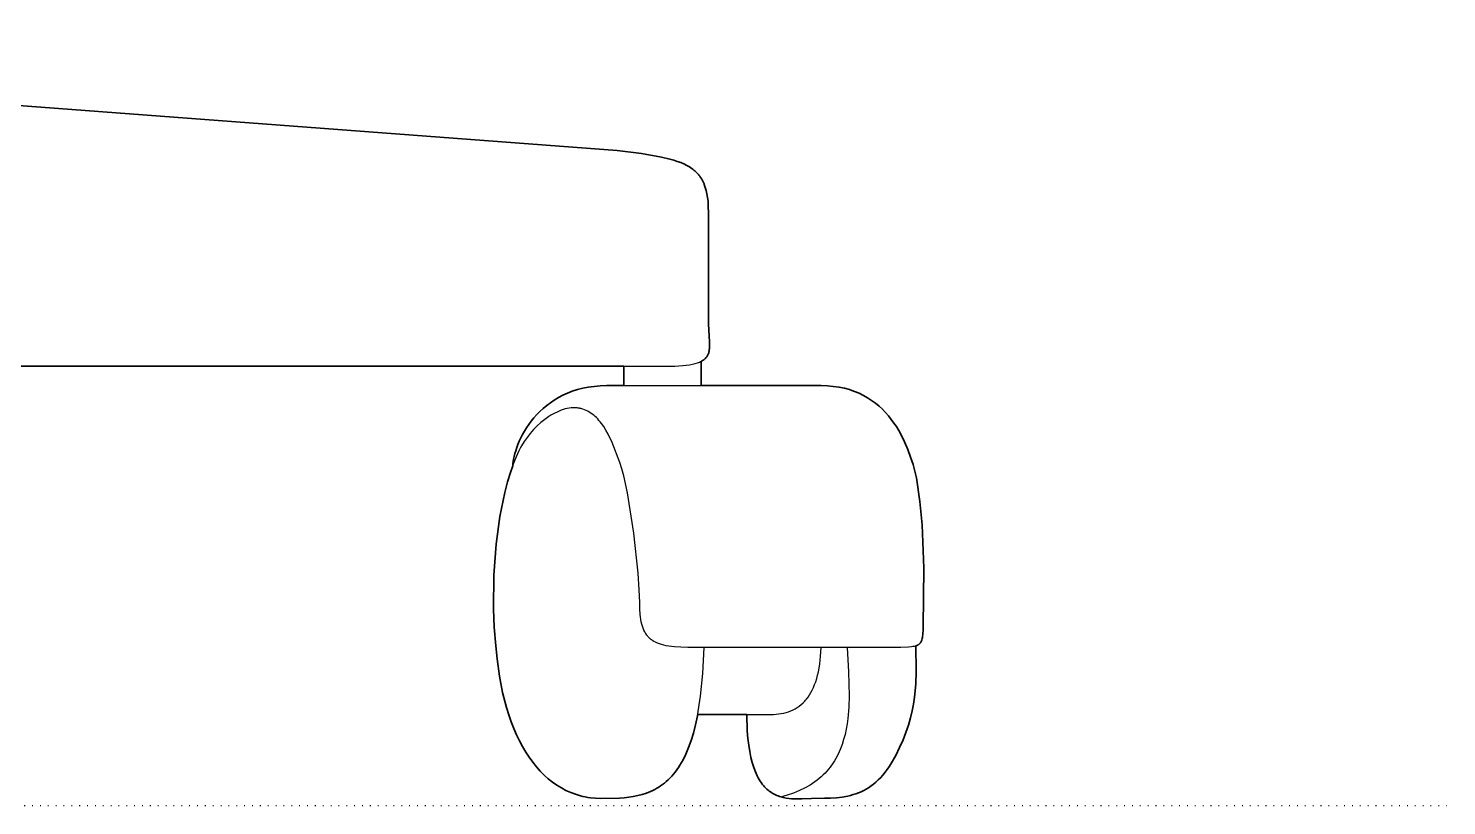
# Model space of a CAD drawing. Header units: millimetres. Extents: x 0 to 1842, y -1115 to 1018.
# Drawn here: x 615.5 to 814, y 0 to 108.7 of the extents above; entities that cross this region are included whole.
import ezdxf

# ---------------------------------------------------------------- set-up
doc = ezdxf.new("R2010")
doc.units = ezdxf.units.MM
doc.linetypes.add('Dots', pattern=[1, 0, -1])
doc.layers.add('Blocks', color=7, linetype='Continuous')
for name, color, linetype, lineweight, true_color in [('Blocks$Inner', 7, 'Continuous', 25, 0x007f00), ('Blocks$Outline', 7, 'Continuous', 35, 0xff3f3f), ('Groud', 7, 'Dots', 25, 0x243775)]:
    doc.layers.add(name, color=color, linetype=linetype, lineweight=lineweight, true_color=true_color)

# ---------------------------------------------------------------- blocks, each defined once
blk = doc.blocks.new('Oxford High Office Chair Front')
at = {"layer": 'Blocks$Inner'}
for p, q in [((709.67, 62.16), (709.67, 58.76)), ((709.18, 12.76), (719.39, 12.76))]:
    blk.add_line(p, q, dxfattribs=at)
for points in [[(597.96, 61.48), (704.62, 61.48), (705.96, 61.5), (707.1, 61.57), (707.59, 61.63), (708.04, 61.69), (708.45, 61.76), (708.82, 61.85), (709.15, 61.95), (709.3, 62), (709.45, 62.06), (709.58, 62.12), (709.71, 62.18), (709.82, 62.25), (709.93, 62.32), (710.03, 62.39), (710.13, 62.46), (710.22, 62.54), (710.3, 62.62), (710.31, 62.64), (710.32, 62.64), (710.32, 62.64), (710.32, 62.65), (710.32, 62.65), (710.33, 62.65), (710.33, 62.65), (710.33, 62.66), (710.37, 62.7), (710.4, 62.74), (710.44, 62.79), (710.5, 62.87), (710.55, 62.97), (710.6, 63.06), (710.65, 63.16), (710.69, 63.26), (710.72, 63.36), (710.75, 63.47), (710.77, 63.57), (710.8, 63.69), (710.81, 63.8), (710.83, 63.92), (710.84, 64.04), (710.85, 64.29), (710.84, 64.82), (710.71, 67.42), (710.71, 82.76), (710.67, 83.99), (710.63, 84.55), (710.57, 85.08), (710.48, 85.58), (710.38, 86.05), (710.25, 86.49), (710.11, 86.9), (710.07, 87), (710.02, 87.1), (709.94, 87.29), (709.84, 87.47), (709.74, 87.65), (709.64, 87.82), (709.58, 87.9), (709.52, 87.98), (709.47, 88.06), (709.41, 88.14), (709.34, 88.22), (709.28, 88.3), (709.15, 88.45), (709.01, 88.59), (708.87, 88.73), (708.79, 88.8), (708.71, 88.86), (708.56, 88.99), (708.39, 89.11), (708.22, 89.23), (708.04, 89.35), (707.66, 89.57), (707.25, 89.77), (706.8, 89.96), (706.33, 90.13), (705.83, 90.3), (705.29, 90.45), (704.11, 90.73), (701.32, 91.22), (697.92, 91.67), (470.69, 108.74)], [(698.86, 58.76), (698.86, 61.48)], [(683.28, 47.54), (683.3, 47.83), (683.34, 48.15), (683.4, 48.49), (683.48, 48.86), (683.58, 49.25), (683.71, 49.66), (683.85, 50.09), (684.02, 50.53), (684.21, 50.98), (684.43, 51.44), (684.67, 51.91), (684.94, 52.38), (685.23, 52.85), (685.55, 53.32), (685.89, 53.79), (686.26, 54.25), (686.67, 54.7), (687.09, 55.14), (687.55, 55.57), (688.04, 55.98), (688.56, 56.37), (689.11, 56.75), (689.69, 57.09), (690.3, 57.42), (690.95, 57.71), (691.63, 57.97), (692.34, 58.2), (693.09, 58.4), (693.87, 58.55), (694.69, 58.66), (695.54, 58.73), (696.43, 58.76), (726.48, 58.76), (727.34, 58.73), (728.17, 58.66), (728.96, 58.55), (729.72, 58.39), (730.44, 58.2), (730.78, 58.08), (731.12, 57.96), (731.78, 57.69), (732.4, 57.39), (732.98, 57.06), (733.54, 56.7), (734.07, 56.31), (734.57, 55.89), (735.04, 55.46), (735.48, 55), (735.9, 54.53), (736.29, 54.04), (736.66, 53.53), (737, 53.02), (737.33, 52.5), (737.62, 51.97), (738.16, 50.89), (738.62, 49.82), (739, 48.76), (739.33, 47.74), (739.81, 45.86), (740.28, 42.53), (740.59, 39.27), (740.84, 33.24), (740.74, 25.07), (740.74, 24.55), (740.72, 24.1), (740.7, 23.89), (740.68, 23.7), (740.66, 23.52), (740.62, 23.36), (740.58, 23.21), (740.57, 23.18), (740.56, 23.14), (740.55, 23.11), (740.53, 23.08), (740.53, 23.07), (740.53, 23.07), (740.53, 23.07), (740.53, 23.07), (740.53, 23.07), (740.53, 23.06), (740.53, 23.06), (740.53, 23.06), (740.52, 23.06), (740.52, 23.05), (740.52, 23.05), (740.52, 23.05), (740.52, 23.05), (740.52, 23.05), (740.52, 23.04), (740.52, 23.04), (740.52, 23.04), (740.52, 23.04), (740.52, 23.03), (740.51, 23.03), (740.51, 23.03), (740.51, 23.03), (740.51, 23.03), (740.51, 23.02), (740.51, 23.02), (740.51, 23.02), (740.51, 23.02), (740.51, 23.01), (740.51, 23.01), (740.49, 22.98), (740.49, 22.98), (740.49, 22.98), (740.49, 22.97), (740.49, 22.97), (740.49, 22.97), (740.48, 22.97), (740.48, 22.96), (740.48, 22.96), (740.48, 22.96), (740.48, 22.96), (740.48, 22.95), (740.44, 22.89), (740.41, 22.84), (740.37, 22.79), (740.35, 22.76), (740.35, 22.76), (740.35, 22.76), (740.35, 22.75), (740.35, 22.75), (740.34, 22.75), (740.34, 22.75), (740.34, 22.74), (740.34, 22.74), (740.34, 22.74), (740.34, 22.74), (740.33, 22.74), (740.29, 22.69), (740.27, 22.67), (740.25, 22.64), (740.2, 22.6), (740.15, 22.56), (740.1, 22.52), (740.05, 22.49), (740.04, 22.49), (740.04, 22.49), (740.04, 22.49), (740.04, 22.48), (740.03, 22.48), (740.03, 22.48), (740.03, 22.48), (740.02, 22.47), (739.99, 22.46), (739.98, 22.45), (739.98, 22.45), (739.98, 22.45), (739.98, 22.45), (739.98, 22.45), (739.97, 22.45), (739.97, 22.45), (739.97, 22.45), (739.97, 22.45), (739.96, 22.44), (739.96, 22.44), (739.96, 22.44), (739.96, 22.44), (739.95, 22.44), (739.95, 22.44), (739.95, 22.43), (739.94, 22.43), (739.94, 22.43), (739.94, 22.43), (739.94, 22.43), (739.94, 22.43), (739.93, 22.43), (739.93, 22.43), (739.93, 22.43), (739.93, 22.43), (739.89, 22.41), (739.86, 22.4), (739.79, 22.37), (739.72, 22.34), (739.65, 22.32), (739.49, 22.28), (739.32, 22.25), (739.13, 22.22), (738.7, 22.17), (737.64, 22.14), (736.27, 22.13), (707.78, 22.13), (706.81, 22.15), (705.94, 22.2), (705.53, 22.25), (705.15, 22.3), (704.79, 22.36), (704.45, 22.43), (704.13, 22.52), (703.83, 22.62), (703.55, 22.73), (703.28, 22.85), (703.04, 22.98), (702.92, 23.05), (702.81, 23.13), (702.7, 23.21), (702.59, 23.29), (702.49, 23.37), (702.45, 23.42), (702.4, 23.46), (702.31, 23.56), (702.22, 23.65), (702.14, 23.75), (702.05, 23.86), (701.9, 24.07), (701.84, 24.19), (701.77, 24.31), (701.65, 24.55), (701.54, 24.82), (701.44, 25.1), (701.36, 25.4), (701.29, 25.71), (701.23, 26.04), (701.18, 26.39), (701.14, 26.76), (701.09, 27.55), (701.07, 28.42), (701.01, 30.2), (700.85, 32.53), (700.24, 38.12), (699.35, 43.76), (698.84, 46.14), (698.57, 47.14), (698.29, 47.99), (697.19, 50.79), (696.63, 51.98), (696.33, 52.52), (696.03, 53.02), (695.7, 53.48), (695.54, 53.7), (695.36, 53.9), (695.19, 54.1), (695.01, 54.28), (694.82, 54.46), (694.62, 54.62), (694.43, 54.78), (694.22, 54.92), (694.01, 55.05), (693.79, 55.17), (693.56, 55.28), (693.32, 55.38), (693.08, 55.47), (692.83, 55.54), (692.7, 55.57), (692.63, 55.59), (692.57, 55.6), (692.44, 55.62), (692.3, 55.64), (692.17, 55.65), (692.04, 55.66), (691.9, 55.66), (691.76, 55.66), (691.49, 55.65), (691.21, 55.61), (690.92, 55.56), (690.64, 55.5), (690.35, 55.41), (690.06, 55.31), (689.77, 55.2), (689.49, 55.07), (689.2, 54.93), (688.91, 54.78), (688.63, 54.61), (688.34, 54.43), (687.78, 54.03), (687.24, 53.6), (686.71, 53.13), (686.21, 52.62), (685.73, 52.08), (685.29, 51.52), (684.88, 50.94), (684.51, 50.34), (684.33, 50.02), (684.15, 49.66), (683.76, 48.8), (683.37, 47.78), (682.97, 46.61), (682.57, 45.28), (682.19, 43.81), (681.5, 40.46), (680.96, 36.59), (680.63, 32.25), (680.59, 27.48), (680.7, 24.96), (680.91, 22.34), (681.11, 20.54), (681.43, 18.12), (681.87, 15.84), (682.41, 13.71), (682.72, 12.7), (683.06, 11.74), (683.42, 10.81), (683.81, 9.92), (684.22, 9.07), (684.66, 8.26), (685.11, 7.5), (685.59, 6.77), (686.08, 6.08), (686.6, 5.44), (687.14, 4.84), (687.7, 4.28), (688.27, 3.76), (688.87, 3.29), (689.47, 2.86), (690.1, 2.47), (690.74, 2.13), (691.4, 1.83), (692.07, 1.58), (692.76, 1.37), (693.1, 1.28), (693.45, 1.21), (693.81, 1.15), (694.17, 1.09), (694.89, 1.02), (695.62, 1), (698.25, 1.06), (698.9, 1.11), (699.54, 1.19), (700.17, 1.28), (700.79, 1.41), (701.4, 1.57), (702, 1.76), (702.59, 1.99), (702.88, 2.12), (703.16, 2.26), (703.44, 2.42), (703.72, 2.58), (703.99, 2.76), (704.26, 2.95), (704.53, 3.15), (704.79, 3.37), (705.05, 3.6), (705.3, 3.85), (705.54, 4.11), (705.79, 4.39), (706.02, 4.68), (706.26, 4.99), (706.48, 5.32), (706.7, 5.66), (707.13, 6.41), (707.53, 7.22), (707.91, 8.11), (708.26, 9.09), (708.58, 10.15), (708.88, 11.3), (709.15, 12.54), (709.59, 15.32), (709.91, 18.5), (710.09, 22.13)], [(739.71, 22.34), (739.77, 18.81), (739.71, 17), (739.53, 15.16), (739.39, 14.21), (739.2, 13.25), (738.96, 12.27), (738.68, 11.27), (738.33, 10.25), (737.93, 9.2), (737.45, 8.13), (736.91, 7.03), (736.32, 5.99), (736.02, 5.51), (735.71, 5.07), (735.41, 4.66), (735.09, 4.27), (734.78, 3.91), (734.45, 3.59), (734.13, 3.28), (733.8, 3), (733.46, 2.75), (733.12, 2.51), (732.78, 2.3), (732.43, 2.11), (732.07, 1.94), (731.71, 1.79), (731.34, 1.65), (730.97, 1.54), (730.59, 1.43), (730.21, 1.34), (729.42, 1.2), (728.61, 1.11), (727.78, 1.05), (726.92, 1.02), (725.11, 1), (723.78, 0.96), (723.06, 0.95), (722.69, 0.96), (722.31, 0.97), (721.94, 1.01), (721.56, 1.06), (721.19, 1.13), (720.82, 1.23), (720.63, 1.29), (720.45, 1.35), (720.26, 1.42), (720.08, 1.5), (719.9, 1.59), (719.72, 1.69), (719.55, 1.8), (719.37, 1.91), (719.2, 2.04), (719.03, 2.17), (718.87, 2.32), (718.7, 2.47), (718.54, 2.64), (718.39, 2.82), (718.23, 3.01), (718.08, 3.22), (717.94, 3.43), (717.8, 3.66), (717.66, 3.9), (717.52, 4.16), (717.27, 4.72), (717.04, 5.33), (716.83, 6.01), (716.64, 6.75), (716.47, 7.57), (716.33, 8.45), (716.21, 9.41), (716.13, 10.44), (716.05, 12.76)], [(719.39, 12.76), (719.78, 12.76), (720.16, 12.79), (720.52, 12.83), (720.88, 12.88), (721.23, 12.95), (721.57, 13.04), (721.9, 13.14), (722.22, 13.26), (722.53, 13.4), (722.83, 13.55), (723.12, 13.73), (723.4, 13.92), (723.67, 14.13), (723.93, 14.36), (724.17, 14.61), (724.29, 14.74), (724.4, 14.88), (724.63, 15.17), (724.84, 15.48), (725.04, 15.81), (725.23, 16.16), (725.4, 16.53), (725.56, 16.93), (725.71, 17.34), (725.85, 17.78), (725.98, 18.24), (726.09, 18.73), (726.27, 19.77), (726.4, 20.9), (726.48, 22.13)], [(730.12, 22.13), (730.32, 18.72), (730.39, 15.38), (730.34, 13.76), (730.2, 12.19), (730.1, 11.43), (729.97, 10.68), (729.81, 9.95), (729.62, 9.23), (729.4, 8.54), (729.14, 7.86), (728.85, 7.21), (728.51, 6.58), (728.33, 6.27), (728.14, 5.97), (727.73, 5.39), (727.5, 5.1), (727.26, 4.83), (727.02, 4.56), (726.76, 4.3), (726.48, 4.04), (726.2, 3.8), (725.9, 3.56), (725.59, 3.32), (725.27, 3.1), (724.93, 2.88), (724.22, 2.47), (723.44, 2.1), (722.61, 1.75), (721.72, 1.45), (720.76, 1.18)]]:
    blk.add_lwpolyline(points, dxfattribs=at)
at = {"layer": 'Blocks$Outline'}
for points in [[(470.69, 108.74), (697.92, 91.67), (701.32, 91.22), (704.11, 90.73), (705.29, 90.45), (705.83, 90.3), (706.33, 90.13), (706.8, 89.96), (707.25, 89.77), (707.66, 89.57), (708.04, 89.35), (708.22, 89.23), (708.39, 89.11), (708.56, 88.99), (708.71, 88.86), (708.79, 88.8), (708.87, 88.73), (709.01, 88.59), (709.15, 88.45), (709.28, 88.3), (709.34, 88.22), (709.41, 88.14), (709.47, 88.06), (709.52, 87.98), (709.58, 87.9), (709.64, 87.82), (709.74, 87.65), (709.84, 87.47), (709.94, 87.29), (710.02, 87.1), (710.07, 87), (710.11, 86.9), (710.25, 86.49), (710.38, 86.05), (710.48, 85.58), (710.57, 85.08), (710.63, 84.55), (710.67, 83.99), (710.71, 82.76), (710.71, 67.42), (710.84, 64.82), (710.85, 64.29), (710.84, 64.04), (710.83, 63.92), (710.81, 63.8), (710.8, 63.69), (710.77, 63.57), (710.75, 63.47), (710.72, 63.36), (710.69, 63.26), (710.65, 63.16), (710.6, 63.06), (710.55, 62.97), (710.5, 62.87), (710.44, 62.79), (710.4, 62.74), (710.37, 62.7), (710.33, 62.66), (710.33, 62.65), (710.33, 62.65), (710.32, 62.65), (710.32, 62.65), (710.32, 62.64), (710.32, 62.64), (710.31, 62.64), (710.3, 62.62), (710.22, 62.54), (710.13, 62.46), (710.03, 62.39), (709.93, 62.32), (709.82, 62.25), (709.71, 62.18), (709.67, 62.16)], [(709.67, 62.16), (709.67, 58.76)], [(698.86, 61.48), (597.96, 61.48)], [(698.86, 58.76), (698.86, 61.48)], [(683.28, 47.54), (683.3, 47.83), (683.34, 48.15), (683.4, 48.49), (683.48, 48.86), (683.58, 49.25), (683.71, 49.66), (683.85, 50.09), (684.02, 50.53), (684.21, 50.98), (684.43, 51.44), (684.67, 51.91), (684.94, 52.38), (685.23, 52.85), (685.55, 53.32), (685.89, 53.79), (686.26, 54.25), (686.67, 54.7), (687.09, 55.14), (687.55, 55.57), (688.04, 55.98), (688.56, 56.37), (689.11, 56.75), (689.69, 57.09), (690.3, 57.42), (690.95, 57.71), (691.63, 57.97), (692.34, 58.2), (693.09, 58.4), (693.87, 58.55), (694.69, 58.66), (695.54, 58.73), (696.43, 58.76), (698.86, 58.76)], [(709.67, 58.76), (726.48, 58.76), (727.34, 58.73), (728.17, 58.66), (728.96, 58.55), (729.72, 58.39), (730.44, 58.2), (730.78, 58.08), (731.12, 57.96), (731.78, 57.69), (732.4, 57.39), (732.98, 57.06), (733.54, 56.7), (734.07, 56.31), (734.57, 55.89), (735.04, 55.46), (735.48, 55), (735.9, 54.53), (736.29, 54.04), (736.66, 53.53), (737, 53.02), (737.33, 52.5), (737.62, 51.97), (738.16, 50.89), (738.62, 49.82), (739, 48.76), (739.33, 47.74), (739.81, 45.86), (740.28, 42.53), (740.59, 39.27), (740.84, 33.24), (740.74, 25.07), (740.74, 24.55), (740.72, 24.1), (740.7, 23.89), (740.68, 23.7), (740.66, 23.52), (740.62, 23.36), (740.58, 23.21), (740.57, 23.18), (740.56, 23.14), (740.55, 23.11), (740.53, 23.08), (740.53, 23.07), (740.53, 23.07), (740.53, 23.07), (740.53, 23.07), (740.53, 23.07), (740.53, 23.06), (740.53, 23.06), (740.53, 23.06), (740.53, 23.06), (740.52, 23.06), (740.52, 23.05), (740.52, 23.05), (740.52, 23.05), (740.52, 23.05), (740.52, 23.05), (740.52, 23.04), (740.52, 23.04), (740.52, 23.04), (740.52, 23.04), (740.52, 23.04), (740.52, 23.03), (740.51, 23.03), (740.51, 23.03), (740.51, 23.03), (740.51, 23.03), (740.51, 23.02), (740.51, 23.02), (740.51, 23.02), (740.51, 23.02), (740.51, 23.02), (740.51, 23.01), (740.51, 23.01), (740.49, 22.98), (740.49, 22.98), (740.49, 22.98), (740.49, 22.98), (740.49, 22.97), (740.49, 22.97), (740.49, 22.97), (740.48, 22.97), (740.48, 22.97), (740.48, 22.96), (740.48, 22.96), (740.48, 22.96), (740.48, 22.96), (740.48, 22.96), (740.48, 22.96), (740.48, 22.95), (740.48, 22.95), (740.44, 22.89), (740.41, 22.84), (740.37, 22.79), (740.35, 22.76), (740.35, 22.76), (740.35, 22.76), (740.35, 22.76), (740.35, 22.75), (740.35, 22.75), (740.35, 22.75), (740.35, 22.75), (740.34, 22.75), (740.34, 22.75), (740.34, 22.75), (740.34, 22.74), (740.34, 22.74), (740.34, 22.74), (740.34, 22.74), (740.34, 22.74), (740.33, 22.74), (740.29, 22.69), (740.27, 22.67), (740.25, 22.64), (740.2, 22.6), (740.15, 22.56), (740.1, 22.52), (740.05, 22.49), (740.04, 22.49), (740.04, 22.49), (740.04, 22.49), (740.04, 22.49), (740.04, 22.48), (740.03, 22.48), (740.03, 22.48), (740.03, 22.48), (740.02, 22.47), (739.99, 22.46), (739.98, 22.45), (739.98, 22.45), (739.98, 22.45), (739.98, 22.45), (739.98, 22.45), (739.97, 22.45), (739.97, 22.45), (739.97, 22.45), (739.97, 22.45), (739.97, 22.45), (739.96, 22.44), (739.96, 22.44), (739.96, 22.44), (739.96, 22.44), (739.95, 22.44), (739.95, 22.44), (739.95, 22.43), (739.94, 22.43), (739.94, 22.43), (739.94, 22.43), (739.94, 22.43), (739.94, 22.43), (739.93, 22.43), (739.93, 22.43), (739.93, 22.43), (739.93, 22.43), (739.93, 22.43), (739.89, 22.41), (739.86, 22.4), (739.79, 22.37), (739.72, 22.34), (739.71, 22.34)], [(680.91, 22.34), (680.7, 24.96), (680.59, 27.48), (680.63, 32.25), (680.96, 36.59), (681.5, 40.46), (682.19, 43.81), (682.57, 45.28), (682.97, 46.61), (683.28, 47.54)], [(709.18, 12.76), (709.15, 12.54), (708.88, 11.3), (708.58, 10.15), (708.26, 9.09), (707.91, 8.11), (707.53, 7.22), (707.13, 6.41), (706.7, 5.66), (706.48, 5.32), (706.26, 4.99), (706.02, 4.68), (705.79, 4.39), (705.54, 4.11), (705.3, 3.85), (705.05, 3.6), (704.79, 3.37), (704.53, 3.15), (704.26, 2.95), (703.99, 2.76), (703.72, 2.58), (703.44, 2.42), (703.16, 2.26), (702.88, 2.12), (702.59, 1.99), (702, 1.76), (701.4, 1.57), (700.79, 1.41), (700.17, 1.28), (699.54, 1.19), (698.9, 1.11), (698.25, 1.06), (695.62, 1), (694.89, 1.02), (694.17, 1.09), (693.81, 1.15), (693.45, 1.21), (693.1, 1.28), (692.76, 1.37), (692.07, 1.58), (691.4, 1.83), (690.74, 2.13), (690.1, 2.47), (689.47, 2.86), (688.87, 3.29), (688.27, 3.76), (687.7, 4.28), (687.14, 4.84), (686.6, 5.44), (686.08, 6.08), (685.59, 6.77), (685.11, 7.5), (684.66, 8.26), (684.22, 9.07), (683.81, 9.92), (683.42, 10.81), (683.06, 11.74), (682.72, 12.7), (682.41, 13.71), (681.87, 15.84), (681.43, 18.12), (681.11, 20.54), (680.91, 22.34)], [(739.71, 22.34), (739.77, 18.81), (739.71, 17), (739.53, 15.16), (739.39, 14.21), (739.2, 13.25), (738.96, 12.27), (738.68, 11.27), (738.33, 10.25), (737.93, 9.2), (737.45, 8.13), (736.91, 7.03), (736.32, 5.99), (736.02, 5.51), (735.71, 5.07), (735.41, 4.66), (735.09, 4.27), (734.78, 3.91), (734.45, 3.59), (734.13, 3.28), (733.8, 3), (733.46, 2.75), (733.12, 2.51), (732.78, 2.3), (732.43, 2.11), (732.07, 1.94), (731.71, 1.79), (731.34, 1.65), (730.97, 1.54), (730.59, 1.43), (730.21, 1.34), (729.42, 1.2), (728.61, 1.11), (727.78, 1.05), (726.92, 1.02), (725.11, 1), (723.78, 0.96), (723.06, 0.95), (722.69, 0.96), (722.31, 0.97), (721.94, 1.01), (721.56, 1.06), (721.19, 1.13), (720.82, 1.23), (720.63, 1.29), (720.45, 1.35), (720.26, 1.42), (720.08, 1.5), (719.9, 1.59), (719.72, 1.69), (719.55, 1.8), (719.37, 1.91), (719.2, 2.04), (719.03, 2.17), (718.87, 2.32), (718.7, 2.47), (718.54, 2.64), (718.39, 2.82), (718.23, 3.01), (718.08, 3.22), (717.94, 3.43), (717.8, 3.66), (717.66, 3.9), (717.52, 4.16), (717.27, 4.72), (717.04, 5.33), (716.83, 6.01), (716.64, 6.75), (716.47, 7.57), (716.33, 8.45), (716.21, 9.41), (716.13, 10.44), (716.05, 12.76)], [(716.05, 12.76), (709.18, 12.76)]]:
    blk.add_lwpolyline(points, dxfattribs=at)

msp = doc.modelspace()

# ---------------------------------------------------------------- linework, layer by layer
at = {"layer": 'Groud'}
msp.add_lwpolyline([(0, 0), (814.04, 0)], dxfattribs=at)

# ---------------------------------------------------------------- block references
at = {"layer": 'Blocks'}
msp.add_blockref('Oxford High Office Chair Front', (0, 0), dxfattribs=at)

doc.saveas('drawing.dxf')
